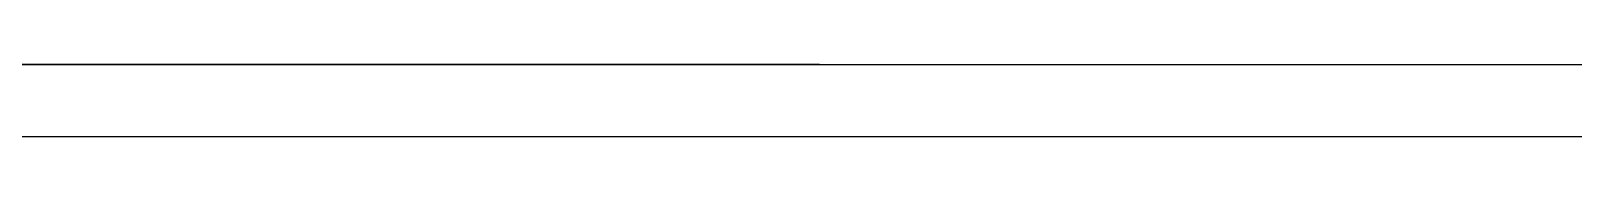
# Model space of a CAD drawing. Header units: inches. Extents: x 484217 to 497210, y -26946 to -21493.
# Drawn here: x 486555.6 to 486797.9, y -23203.7 to -23192.5 of the extents above; entities that cross this region are included whole.
import ezdxf

# ---------------------------------------------------------------- set-up
doc = ezdxf.new("R2010")
doc.units = ezdxf.units.IN
doc.header["$LTSCALE"] = 20
doc.header["$MEASUREMENT"] = 0
doc.layers.add('I-WALL-FULL', color=5, linetype='Continuous')

msp = doc.modelspace()

# ---------------------------------------------------------------- linework, layer by layer
for p, q in [((486312.46, -23192.47, 4.55), (486816.1, -23192.47, 6.93)), ((486312.46, -23203.72, 6.93), (486816.1, -23203.72, 6.93))]:
    msp.add_line(p, q)
at = {"layer": 'I-WALL-FULL'}
for p, q in [((486679.48, -23192.47, 6.93), (486312.46, -23192.47, 6.93)), ((486691.61, -23192.47, 6.93), (487020.15, -23192.47, 6.93)), ((486312.46, -23203.72, 6.93), (486945.9, -23203.72, 6.93))]:
    msp.add_line(p, q, dxfattribs=at)

doc.saveas('drawing.dxf')
